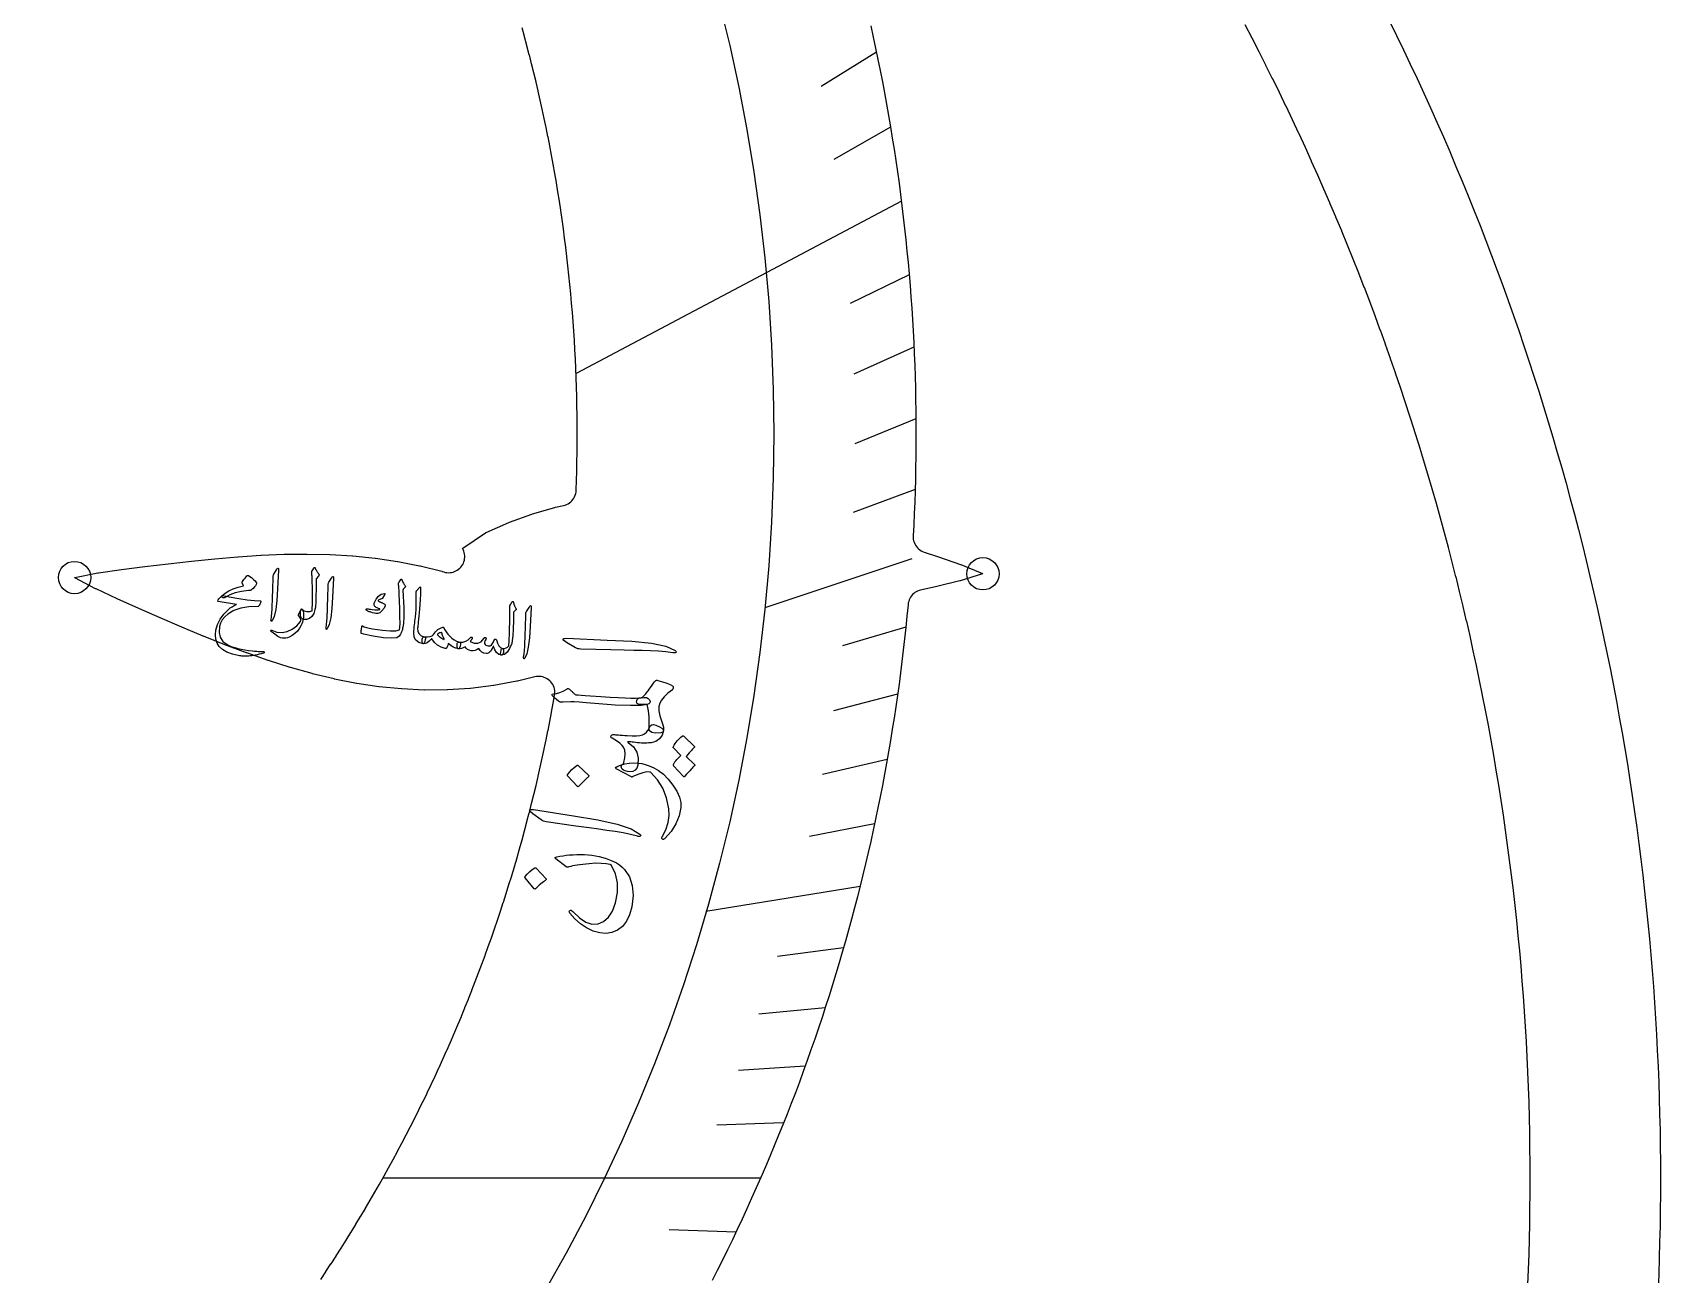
# Model space of a CAD drawing. Header units: millimetres. Extents: x -40.3 to 40.3, y -40.3 to 40.3.
# Drawn here: x 15.13 to 40.33, y -1.49 to 17.73 of the extents above; entities that cross this region are included whole.
import ezdxf

# ---------------------------------------------------------------- set-up
doc = ezdxf.new("R2010")
doc.units = ezdxf.units.MM
for name, color, linetype in [('CUT_INNER', 6, 'Continuous'), ('CUT_OUTER', 1, 'Continuous'), ('ENGRAVE', 7, 'Continuous'), ('ENGRAVE_FINE', 8, 'Continuous'), ('TEXT', 5, 'Continuous')]:
    doc.layers.add(name, color=color, linetype=linetype)

msp = doc.modelspace()

# ---------------------------------------------------------------- linework, layer by layer
at = {"layer": 'CUT_INNER'}
for points in [[(19.5895, -1.5653), (19.6686, -1.4461), (19.6695, -1.4448), (19.7478, -1.3252), (19.7487, -1.3239), (19.8263, -1.2038), (19.8271, -1.2025), (19.904, -1.0819), (19.9048, -1.0806), (19.981, -0.9595), (19.9818, -0.9582), (20.0572, -0.8367), (20.058, -0.8354), (20.1327, -0.7134), (20.1335, -0.7121), (20.2074, -0.5896), (20.2082, -0.5883), (20.2813, -0.4654), (20.2821, -0.4641), (20.3545, -0.3407), (20.3553, -0.3394), (20.4269, -0.2156), (20.4277, -0.2143), (20.4985, -0.09), (20.4993, -0.0887), (20.5694, 0.036), (20.5702, 0.0373), (20.6395, 0.1624), (20.6403, 0.1637), (20.7088, 0.2892), (20.7096, 0.2906), (20.7774, 0.4165), (20.7781, 0.4179), (20.8451, 0.5442), (20.8458, 0.5456), (20.9121, 0.6723), (20.9128, 0.6737), (20.9783, 0.8008), (20.979, 0.8022), (21.0437, 0.9298), (21.0444, 0.9311), (21.1083, 1.0591), (21.109, 1.0605), (21.1721, 1.1888), (21.1728, 1.1902), (21.2351, 1.3189), (21.2358, 1.3203), (21.2973, 1.4494), (21.298, 1.4508), (21.3587, 1.5803), (21.3594, 1.5817), (21.4193, 1.7115), (21.42, 1.7129), (21.4791, 1.8431), (21.4798, 1.8445), (21.5381, 1.9751), (21.5387, 1.9765), (21.5963, 2.1074), (21.5969, 2.1088), (21.6537, 2.2401), (21.6543, 2.2415), (21.7102, 2.3732), (21.7108, 2.3746), (21.766, 2.5065), (21.7665, 2.508), (21.8209, 2.6403), (21.8215, 2.6417), (21.875, 2.7743), (21.8755, 2.7757), (21.9282, 2.9087), (21.9288, 2.9101), (21.9807, 3.0434), (21.9812, 3.0448), (22.0323, 3.1784), (22.0328, 3.1799), (22.0831, 3.3138), (22.0836, 3.3152), (22.133, 3.4494), (22.1336, 3.4509), (22.1822, 3.5854), (22.1827, 3.5868), (22.2305, 3.7217), (22.231, 3.7231), (22.2779, 3.8582), (22.2784, 3.8597), (22.3245, 3.9951), (22.325, 3.9965), (22.3703, 4.1322), (22.3708, 4.1336), (22.4152, 4.2696), (22.4157, 4.271), (22.4593, 4.4072), (22.4598, 4.4087), (22.5025, 4.5452), (22.503, 4.5467), (22.5449, 4.6834), (22.5454, 4.6849), (22.5865, 4.8219), (22.5869, 4.8233), (22.6272, 4.9606), (22.6276, 4.962), (22.667, 5.0995), (22.6674, 5.101), (22.706, 5.2387), (22.7064, 5.2402), (22.7441, 5.3782), (22.7445, 5.3797), (22.7814, 5.5178), (22.7818, 5.5193), (22.8178, 5.6577), (22.8182, 5.6592), (22.8534, 5.7979), (22.8538, 5.7993), (22.8881, 5.9382), (22.8884, 5.9397), (22.9219, 6.0787), (22.9223, 6.0802), (22.9549, 6.2195), (22.9552, 6.221), (22.987, 6.3604), (22.9873, 6.3619), (23.0183, 6.5016), (23.0186, 6.5031), (23.0486, 6.6429), (23.0489, 6.6444), (23.0781, 6.7844), (23.0784, 6.7859), (23.1068, 6.9261), (23.1071, 6.9276), (23.1346, 7.068), (23.1348, 7.0695), (23.1615, 7.21), (23.1617, 7.2115), (23.1875, 7.3522), (23.1878, 7.3537), (23.209, 7.474), (23.2121, 7.4987), (23.2127, 7.5236), (23.2109, 7.5484), (23.2066, 7.5729), (23.1999, 7.5968), (23.1909, 7.62), (23.1795, 7.6421), (23.1661, 7.6631), (23.1506, 7.6825), (23.1333, 7.7004), (23.1143, 7.7164), (23.0938, 7.7305), (23.0719, 7.7424), (23.049, 7.7522), (23.0253, 7.7596), (23.0009, 7.7646), (22.9762, 7.7671), (22.9513, 7.7672), (22.9266, 7.7649), (22.9022, 7.76), (22.6348, 7.6932), (22.627, 7.6915), (22.2702, 7.6263), (22.2629, 7.6251), (21.9091, 7.5821), (21.902, 7.5814), (21.5512, 7.5591), (21.5442, 7.5588), (21.1962, 7.5561), (21.1894, 7.5563), (20.844, 7.5724), (20.8375, 7.5729), (20.4944, 7.6068), (20.4883, 7.6076), (20.1474, 7.6584), (20.1417, 7.6594), (19.8027, 7.726), (19.7975, 7.7272), (19.4601, 7.8084), (19.4556, 7.8096), (19.1196, 7.9041), (19.1156, 7.9053), (18.7807, 8.0116), (18.7773, 8.0128), (18.4434, 8.1295), (18.4406, 8.1305), (18.1074, 8.2561), (18.1052, 8.257), (17.7725, 8.3898), (17.7707, 8.3905), (17.4384, 8.5291), (17.4371, 8.5297), (17.1055, 8.6724), (16.7726, 8.8189), (16.44, 8.9681), (16.4388, 8.9686), (16.1111, 9.1199), (16.1043, 9.1232), (15.7849, 9.2945), (15.7801, 9.2974), (15.7855, 9.2988), (16.141, 9.37), (16.1483, 9.3713), (16.5059, 9.4208), (16.5072, 9.421), (16.867, 9.467), (17.2278, 9.5106), (17.5887, 9.5511), (17.5901, 9.5513), (17.9483, 9.5874), (17.9502, 9.5876), (18.3071, 9.6181), (18.3095, 9.6183), (18.6648, 9.6418), (18.6678, 9.6419), (19.0212, 9.6567), (19.0248, 9.6568), (19.3761, 9.6614), (19.3802, 9.6614), (19.7292, 9.6543), (19.7339, 9.6541), (20.0804, 9.6339), (20.0856, 9.6335), (20.4294, 9.5988), (20.4351, 9.5981), (20.7761, 9.5478), (20.7822, 9.5467), (21.1203, 9.4796), (21.1267, 9.4782), (21.4619, 9.3934), (21.4684, 9.3915), (21.495, 9.3832), (21.5184, 9.3772), (21.5422, 9.3734), (21.5663, 9.3719), (21.5904, 9.3728), (21.6143, 9.376), (21.6378, 9.3814), (21.6606, 9.3891), (21.6827, 9.399), (21.7036, 9.411), (21.7233, 9.4249), (21.7416, 9.4406), (21.7583, 9.4581), (21.7732, 9.4771), (21.7862, 9.4974), (21.7972, 9.5189), (21.8061, 9.5413), (21.8127, 9.5645), (21.8171, 9.5882), (21.8192, 9.6122), (21.819, 9.6364), (21.8164, 9.6603), (21.8116, 9.684), (21.8045, 9.707), (21.7952, 9.7293), (21.7838, 9.7505), (21.7885, 9.754), (22.142, 9.9897), (22.1465, 9.9924), (22.1511, 9.9947), (22.5009, 10.1512), (22.5099, 10.1548), (22.8589, 10.2795), (22.8665, 10.282), (23.2152, 10.3819), (23.2224, 10.3837), (23.3478, 10.4117), (23.3721, 10.4184), (23.3956, 10.4275), (23.4181, 10.439), (23.4393, 10.4526), (23.459, 10.4683), (23.477, 10.486), (23.4932, 10.5053), (23.5073, 10.5262), (23.5193, 10.5484), (23.5289, 10.5717), (23.5362, 10.5958), (23.541, 10.6206), (23.5433, 10.6457), (23.5436, 10.6552), (23.5437, 10.6567), (23.5485, 10.7997), (23.5486, 10.8012), (23.5525, 10.9442), (23.5525, 10.9457), (23.5556, 11.0887), (23.5556, 11.0902), (23.5578, 11.2332), (23.5579, 11.2348), (23.5592, 11.3778), (23.5592, 11.3793), (23.5596, 11.5224), (23.5596, 11.5239), (23.5592, 11.6669), (23.5592, 11.6685), (23.5579, 11.8115), (23.5578, 11.813), (23.5556, 11.956), (23.5556, 11.9575), (23.5525, 12.1005), (23.5525, 12.1021), (23.5486, 12.245), (23.5485, 12.2466), (23.5437, 12.3895), (23.5436, 12.3911), (23.5379, 12.534), (23.5379, 12.5355), (23.5313, 12.6784), (23.5312, 12.6799), (23.5238, 12.8227), (23.5237, 12.8243), (23.5153, 12.9671), (23.5152, 12.9686), (23.506, 13.1113), (23.5059, 13.1128), (23.4958, 13.2555), (23.4957, 13.257), (23.4848, 13.3996), (23.4846, 13.4012), (23.4728, 13.5437), (23.4727, 13.5452), (23.46, 13.6877), (23.4598, 13.6892), (23.4463, 13.8316), (23.4461, 13.8331), (23.4316, 13.9754), (23.4315, 13.977), (23.4162, 14.1192), (23.416, 14.1207), (23.3998, 14.2628), (23.3996, 14.2643), (23.3825, 14.4063), (23.3823, 14.4078), (23.3644, 14.5497), (23.3642, 14.5513), (23.3454, 14.693), (23.3452, 14.6946), (23.3255, 14.8362), (23.3253, 14.8377), (23.3047, 14.9793), (23.3045, 14.9808), (23.2831, 15.1222), (23.2829, 15.1237), (23.2606, 15.265), (23.2603, 15.2665), (23.2372, 15.4077), (23.2369, 15.4092), (23.2129, 15.5502), (23.2126, 15.5517), (23.1878, 15.6925), (23.1875, 15.694), (23.1617, 15.8347), (23.1615, 15.8362), (23.1348, 15.9768), (23.1346, 15.9783), (23.1071, 16.1186), (23.1068, 16.1201), (23.0784, 16.2603), (23.0781, 16.2618), (23.0489, 16.4018), (23.0486, 16.4033), (23.0186, 16.5432), (23.0183, 16.5447), (22.9873, 16.6843), (22.987, 16.6858), (22.9552, 16.8253), (22.9549, 16.8268), (22.9223, 16.966), (22.9219, 16.9675), (22.8884, 17.1066), (22.8881, 17.1081), (22.8538, 17.2469), (22.8534, 17.2484), (22.8182, 17.387), (22.8178, 17.3885), (22.7818, 17.5269), (22.7814, 17.5284), (22.7445, 17.6666), (22.7441, 17.6681), (22.7064, 17.806)], [(28.1019, 17.8344), (28.1401, 17.6618), (28.1772, 17.4891), (28.2133, 17.3161), (28.2483, 17.1428), (28.2823, 16.9694), (28.3151, 16.7958), (28.347, 16.6219), (28.3777, 16.4479), (28.4074, 16.2737), (28.436, 16.0993), (28.4636, 15.9247), (28.49, 15.75), (28.5154, 15.5751), (28.5397, 15.4001), (28.563, 15.2249), (28.5852, 15.0495), (28.6063, 14.8741), (28.6263, 14.6985), (28.6452, 14.5228), (28.6631, 14.347), (28.6799, 14.171), (28.6956, 13.995), (28.7102, 13.8189), (28.7238, 13.6427), (28.7362, 13.4664), (28.7476, 13.29), (28.7579, 13.1136), (28.7671, 12.9371), (28.7753, 12.7606), (28.7823, 12.584), (28.7883, 12.4074), (28.7932, 12.2307), (28.797, 12.054), (28.7997, 11.8773), (28.8013, 11.7006), (28.8019, 11.5239), (28.8013, 11.3472), (28.7997, 11.1704), (28.797, 10.9937), (28.7932, 10.8171), (28.7883, 10.6404), (28.7824, 10.4638), (28.7753, 10.2872), (28.7672, 10.1106), (28.7584, 9.9418), (28.7584, 9.9169), (28.7608, 9.892), (28.7657, 9.8675), (28.773, 9.8436), (28.7827, 9.8206), (28.7946, 9.7987), (28.8087, 9.778), (28.8247, 9.7589), (28.8426, 9.7414), (28.8621, 9.7258), (28.8831, 9.7123), (28.9053, 9.7009), (28.9286, 9.6918), (29.1488, 9.618), (29.1501, 9.6175), (29.4911, 9.4992), (29.4981, 9.4965), (29.8332, 9.3572), (29.8379, 9.3549), (29.8326, 9.353), (29.4858, 9.2473), (29.4786, 9.2453), (29.1276, 9.1609), (29.1263, 9.1606), (28.8736, 9.1027), (28.8503, 9.0962), (28.8278, 9.0874), (28.8063, 9.0766), (28.7858, 9.0637), (28.7668, 9.0488), (28.7492, 9.0323), (28.7333, 9.0141), (28.7193, 8.9944), (28.7072, 8.9735), (28.6972, 8.9515), (28.6893, 8.9287), (28.6837, 8.9052), (28.6804, 8.8812), (28.68, 8.8767), (28.6633, 8.7008), (28.6454, 8.525), (28.6265, 8.3493), (28.6065, 8.1737), (28.5854, 7.9982), (28.5632, 7.8229), (28.54, 7.6477), (28.5156, 7.4727), (28.4902, 7.2978), (28.4638, 7.123), (28.4363, 6.9485), (28.4076, 6.7741), (28.378, 6.5999), (28.3472, 6.4258), (28.3154, 6.252), (28.2825, 6.0783), (28.2486, 5.9049), (28.2136, 5.7317), (28.1775, 5.5587), (28.1404, 5.3859), (28.1022, 5.2133), (28.063, 5.041), (28.0227, 4.869), (27.9813, 4.6971), (27.9389, 4.5256), (27.8954, 4.3543), (27.8509, 4.1833), (27.8054, 4.0125), (27.7588, 3.842), (27.7111, 3.6719), (27.6624, 3.502), (27.6127, 3.3324), (27.5619, 3.1631), (27.5101, 2.9942), (27.4572, 2.8255), (27.4033, 2.6572), (27.3484, 2.4892), (27.2925, 2.3216), (27.2355, 2.1543), (27.1775, 1.9874), (27.1185, 1.8208), (27.0584, 1.6546), (26.9974, 1.4887), (26.9353, 1.3233), (26.8722, 1.1582), (26.8081, 0.9935), (26.743, 0.8292), (26.6769, 0.6653), (26.6098, 0.5018), (26.5416, 0.3388), (26.4725, 0.1761), (26.4024, 0.0139), (26.3313, -0.1479), (26.2592, -0.3092), (26.1861, -0.4701), (26.112, -0.6306), (26.0369, -0.7906), (25.9609, -0.9501), (25.8838, -1.1092), (25.8058, -1.2677), (25.7269, -1.4258), (25.6469, -1.5835)], [(38.2734, -1.6441), (38.2828, -1.4108), (38.2828, -1.4093), (38.2907, -1.1759), (38.2907, -1.1743), (38.2972, -0.9409), (38.2972, -0.9394), (38.3022, -0.7059), (38.3023, -0.7044), (38.3059, -0.4709), (38.3059, -0.4693), (38.308, -0.2358), (38.308, -0.2343), (38.3087, -0.0008), (38.3087, 0.0008), (38.308, 0.2343), (38.308, 0.2358), (38.3059, 0.4693), (38.3059, 0.4709), (38.3023, 0.7044), (38.3022, 0.7059), (38.2972, 0.9394), (38.2972, 0.9409), (38.2907, 1.1743), (38.2907, 1.1759), (38.2828, 1.4093), (38.2828, 1.4108), (38.2734, 1.6441), (38.2734, 1.6457), (38.2626, 1.879), (38.2626, 1.8805), (38.2504, 2.1137), (38.2503, 2.1152), (38.2367, 2.3484), (38.2366, 2.3499), (38.2216, 2.5829), (38.2215, 2.5845), (38.205, 2.8174), (38.2049, 2.8189), (38.187, 3.0518), (38.1869, 3.0533), (38.1676, 3.286), (38.1674, 3.2876), (38.1467, 3.5202), (38.1465, 3.5217), (38.1244, 3.7542), (38.1242, 3.7557), (38.1006, 3.988), (38.1004, 3.9895), (38.0754, 4.2217), (38.0752, 4.2232), (38.0488, 4.4553), (38.0486, 4.4568), (38.0207, 4.6886), (38.0206, 4.6902), (37.9913, 4.9218), (37.9911, 4.9234), (37.9603, 5.1549), (37.9601, 5.1564), (37.928, 5.3877), (37.9278, 5.3892), (37.8942, 5.6203), (37.894, 5.6218), (37.859, 5.8527), (37.8588, 5.8542), (37.8224, 6.0849), (37.8222, 6.0864), (37.7844, 6.3169), (37.7841, 6.3184), (37.7449, 6.5486), (37.7446, 6.5501), (37.704, 6.7801), (37.7037, 6.7816), (37.6617, 7.0113), (37.6614, 7.0128), (37.618, 7.2422), (37.6177, 7.2437), (37.5728, 7.4729), (37.5725, 7.4744), (37.5262, 7.7033), (37.5259, 7.7048), (37.4783, 7.9334), (37.478, 7.9349), (37.4289, 8.1632), (37.4286, 8.1647), (37.3781, 8.3927), (37.3778, 8.3942), (37.3259, 8.6219), (37.3255, 8.6234), (37.2723, 8.8508), (37.2719, 8.8523), (37.2173, 9.0793), (37.2169, 9.0808), (37.1609, 9.3075), (37.1605, 9.309), (37.1031, 9.5354), (37.1027, 9.5368), (37.0439, 9.7628), (37.0435, 9.7643), (36.9833, 9.99), (36.9829, 9.9914), (36.9213, 10.2167), (36.9208, 10.2182), (36.8579, 10.443), (36.8575, 10.4445), (36.7931, 10.669), (36.7927, 10.6705), (36.7269, 10.8946), (36.7265, 10.896), (36.6594, 11.1197), (36.659, 11.1212), (36.5905, 11.3444), (36.59, 11.3459), (36.5202, 11.5687), (36.5197, 11.5702), (36.4485, 11.7926), (36.448, 11.7941), (36.3755, 12.016), (36.375, 12.0175), (36.3011, 12.239), (36.3006, 12.2404), (36.2253, 12.4615), (36.2248, 12.463), (36.1481, 12.6835), (36.1476, 12.685), (36.0696, 12.9051), (36.0691, 12.9066), (35.9898, 13.1262), (35.9892, 13.1276), (35.9086, 13.3468), (35.908, 13.3482), (35.826, 13.5668), (35.8254, 13.5683), (35.7421, 13.7864), (35.7415, 13.7878), (35.6568, 14.0055), (35.6562, 14.0069), (35.5702, 14.224), (35.5696, 14.2254), (35.4822, 14.442), (35.4817, 14.4434), (35.393, 14.6594), (35.3924, 14.6608), (35.3023, 14.8763), (35.3018, 14.8777), (35.2104, 15.0926), (35.2098, 15.094), (35.1171, 15.3084), (35.1165, 15.3098), (35.0225, 15.5236), (35.0219, 15.525), (34.9266, 15.7382), (34.926, 15.7396), (34.8294, 15.9522), (34.8288, 15.9536), (34.7309, 16.1656), (34.7302, 16.167), (34.631, 16.3784), (34.6304, 16.3798), (34.5299, 16.5906), (34.5292, 16.592), (34.4274, 16.8021), (34.4268, 16.8035), (34.3237, 17.0131), (34.323, 17.0145), (34.2186, 17.2234), (34.218, 17.2247), (34.1123, 17.433), (34.1116, 17.4344), (34.0047, 17.642), (34.004, 17.6433), (33.8958, 17.8503)]]:
    msp.add_lwpolyline(points, dxfattribs=at)
at = {"layer": 'CUT_OUTER'}
msp.add_lwpolyline([(36.1295, 17.9099), (36.2387, 17.6879), (36.3466, 17.4652), (36.453, 17.2418), (36.5581, 17.0179), (36.6619, 16.7932), (36.7642, 16.5679), (36.8652, 16.3421), (36.9648, 16.1155), (37.063, 15.8884), (37.1598, 15.6607), (37.2551, 15.4324), (37.3491, 15.2035), (37.4417, 14.9741), (37.5329, 14.7441), (37.6227, 14.5135), (37.711, 14.2824), (37.7979, 14.0507), (37.8834, 13.8185), (37.9675, 13.5858), (38.0502, 13.3526), (38.1314, 13.1189), (38.2111, 12.8846), (38.2895, 12.6499), (38.3664, 12.4148), (38.4418, 12.1791), (38.5158, 11.943), (38.5884, 11.7065), (38.6595, 11.4695), (38.7291, 11.232), (38.7973, 10.9942), (38.8641, 10.7559), (38.9293, 10.5173), (38.9931, 10.2782), (39.0555, 10.0387), (39.1163, 9.7989), (39.1757, 9.5587), (39.2336, 9.3182), (39.2901, 9.0773), (39.345, 8.836), (39.3985, 8.5944), (39.4505, 8.3525), (39.501, 8.1103), (39.55, 7.8678), (39.5975, 7.6249), (39.6436, 7.3818), (39.6881, 7.1384), (39.7312, 6.8948), (39.7727, 6.6509), (39.8128, 6.4067), (39.8514, 6.1623), (39.8884, 5.9177), (39.924, 5.6728), (39.958, 5.4277), (39.9906, 5.1824), (40.0216, 4.937), (40.0512, 4.6913), (40.0792, 4.4455), (40.1057, 4.1995), (40.1307, 3.9533), (40.1542, 3.707), (40.1762, 3.4605), (40.1967, 3.214), (40.2157, 2.9673), (40.2331, 2.7204), (40.2491, 2.4735), (40.2635, 2.2265), (40.2764, 1.9794), (40.2878, 1.7322), (40.2976, 1.485), (40.306, 1.2377), (40.3128, 0.9904), (40.3182, 0.743), (40.322, 0.4956), (40.3242, 0.2482), (40.325, 0.0008), (40.3242, -0.2467), (40.322, -0.4941), (40.3182, -0.7415), (40.3129, -0.9889), (40.306, -1.2362), (40.2977, -1.4835), (40.2878, -1.7307)], dxfattribs=at)
at = {"layer": 'ENGRAVE'}
for points in [[(28.5763, 15.1206), (23.5411, 12.4563)], [(28.7366, 9.5857), (26.4632, 8.8274)], [(27.9361, 4.5145), (25.5518, 4.1292)], [(26.3963, 0), (20.5493, 0)]]:
    msp.add_lwpolyline(points, dxfattribs=at)
for centre, radius in [((0, 11.5231), 26.6001), ((29.8387, 9.3549), 0.25), ((15.7793, 9.2975), 0.25)]:
    msp.add_circle(centre, radius, dxfattribs=at)
at = {"layer": 'ENGRAVE_FINE'}
for points in [[(28.1904, 17.4265), (27.3349, 16.8977)], [(28.4082, 16.2688), (27.533, 15.7676)], [(28.6966, 13.9839), (27.7852, 13.5397)], [(28.7708, 12.8605), (27.843, 12.4457)], [(28.801, 11.752), (27.8578, 11.3672)], [(28.7889, 10.66), (27.8316, 10.3055)], [(28.646, 8.5303), (27.6639, 8.2378)], [(28.5188, 7.4946), (27.5261, 7.2337)], [(28.3569, 6.4797), (27.3548, 6.2507)], [(28.1621, 5.4861), (27.1518, 5.2893)], [(27.6807, 3.5654), (26.6579, 3.4336)], [(27.3975, 2.6391), (26.3702, 2.5401)], [(27.088, 1.736), (26.0576, 1.6699)], [(26.7538, 0.8562), (25.7215, 0.8232)], [(26.017, -0.8327), (24.9847, -0.7996)]]:
    msp.add_lwpolyline(points, dxfattribs=at)
at = {"layer": 'TEXT'}
for points in [[(18.4696, 9.0943), (18.3629, 9.0827), (18.2671, 9.0616), (18.1822, 9.0309), (18.1081, 8.9905), (18.0968, 8.9843), (18.0867, 8.9814), (18.0778, 8.9818), (18.0701, 8.9854), (18.0624, 8.9978), (18.0662, 9.0133), (18.0813, 9.0317), (18.1078, 9.0531), (18.1685, 9.0899), (18.2366, 9.1211), (18.3121, 9.1467), (18.395, 9.1667), (18.3776, 9.2029), (18.3746, 9.2118), (18.3738, 9.2203), (18.3753, 9.2285), (18.3789, 9.2363), (18.3994, 9.2654), (18.4177, 9.2892), (18.4339, 9.3077), (18.4479, 9.321), (18.4566, 9.327), (18.4646, 9.3297), (18.4719, 9.329), (18.4786, 9.3249), (18.5165, 9.2954), (18.548, 9.2683), (18.5731, 9.2437), (18.5918, 9.2216), (18.5951, 9.2149), (18.5959, 9.2069), (18.5943, 9.1976), (18.5903, 9.187), (18.5802, 9.171), (18.565, 9.152), (18.5446, 9.13), (18.5192, 9.105), (18.513, 9.1016), (18.5027, 9.0987), (18.4882, 9.0963), (18.4696, 9.0943)], [(18.903, 9.4157), (18.9174, 9.4358), (18.9276, 9.4421), (18.9335, 9.4347), (18.9351, 9.4134), (18.9194, 9.1213), (18.9092, 8.9421), (18.8919, 8.8004), (18.8673, 8.696), (18.8356, 8.6291), (18.8308, 8.624), (18.8269, 8.6214), (18.8238, 8.6214), (18.8216, 8.624), (18.82, 8.6277), (18.8192, 8.6324), (18.8192, 8.6381), (18.8198, 8.6447), (18.8274, 8.6956), (18.833, 8.7499), (18.8368, 8.8077), (18.8387, 8.869), (18.8395, 8.8849), (18.8411, 8.9281), (18.8437, 8.9984), (18.8471, 9.096), (18.8528, 9.3126), (18.8539, 9.324), (18.8561, 9.3344), (18.8592, 9.3437), (18.8635, 9.3519)], [(19.4959, 9.4516), (19.4986, 9.4506), (19.5008, 9.4484), (19.5026, 9.4452), (19.5039, 9.4408), (19.5059, 9.4341), (19.51, 9.4251), (19.5161, 9.4139), (19.5243, 9.4005), (19.5292, 9.3933), (19.5339, 9.3863), (19.5386, 9.3796), (19.5431, 9.3731), (19.5476, 9.3669), (19.5521, 9.3611), (19.5567, 9.3556), (19.5614, 9.3505), (19.5653, 9.3438), (19.5655, 9.3361), (19.5622, 9.3274), (19.5553, 9.3178), (19.5179, 9.2765), (19.5172, 9.2604), (19.5167, 9.2406), (19.5165, 9.2172), (19.5166, 9.1902), (19.5167, 9.1593), (19.5166, 9.1247), (19.5163, 9.0861), (19.5159, 9.0437), (19.5157, 9.0015), (19.515, 8.9627), (19.5137, 8.9273), (19.5119, 8.8953), (19.5096, 8.8666), (19.5069, 8.8413), (19.5038, 8.8194), (19.5003, 8.8009), (19.4806, 8.7389), (19.4521, 8.6927), (19.4146, 8.6622), (19.3682, 8.6474), (19.3609, 8.6463), (19.3539, 8.6456), (19.3472, 8.6453), (19.3408, 8.6455), (19.3347, 8.6459), (19.3288, 8.6467), (19.3232, 8.6476), (19.3179, 8.6489), (19.3033, 8.6562), (19.2919, 8.6699), (19.2837, 8.6898), (19.2786, 8.716), (19.2765, 8.7436), (19.2772, 8.7676), (19.2807, 8.788), (19.287, 8.8049), (19.2888, 8.8078), (19.2907, 8.8097), (19.2928, 8.8108), (19.2951, 8.8109), (19.2978, 8.8102), (19.3002, 8.8089), (19.3022, 8.8071), (19.3038, 8.8048), (19.3175, 8.7923), (19.3338, 8.7826), (19.3529, 8.7756), (19.3745, 8.7714), (19.3977, 8.7704), (19.4188, 8.7721), (19.4377, 8.7765), (19.4545, 8.7836), (19.4583, 8.8192), (19.4604, 8.8867), (19.4608, 8.9859), (19.4594, 9.1169), (19.457, 9.2627), (19.4567, 9.282), (19.456, 9.3004), (19.4548, 9.3177), (19.4532, 9.3341), (19.4522, 9.3423), (19.4515, 9.3499), (19.451, 9.3566), (19.4508, 9.3627), (19.4508, 9.368), (19.4506, 9.3725), (19.4505, 9.3762), (19.4502, 9.379), (19.4504, 9.3853), (19.4514, 9.3909), (19.4532, 9.3957), (19.4557, 9.3998), (19.4868, 9.4469), (19.489, 9.4492), (19.4912, 9.4507), (19.4935, 9.4515), (19.4959, 9.4516)], [(19.7554, 9.2893), (19.7698, 9.3094), (19.78, 9.3157), (19.7859, 9.3082), (19.7875, 9.2869), (19.7718, 8.9949), (19.7616, 8.8157), (19.7443, 8.6739), (19.7197, 8.5696), (19.6879, 8.5027), (19.6832, 8.4975), (19.6793, 8.4949), (19.6762, 8.4949), (19.674, 8.4975), (19.6724, 8.5013), (19.6716, 8.506), (19.6715, 8.5116), (19.6722, 8.5182), (19.6798, 8.5691), (19.6854, 8.6235), (19.6892, 8.6813), (19.6911, 8.7425), (19.6919, 8.7585), (19.6935, 8.8016), (19.6961, 8.872), (19.6995, 8.9696), (19.7052, 9.1862), (19.7063, 9.1976), (19.7084, 9.208), (19.7116, 9.2172), (19.7159, 9.2255)], [(20.8471, 9.2619), (20.8519, 9.2484), (20.857, 9.2354), (20.8625, 9.223), (20.8685, 9.2113), (20.8748, 9.2002), (20.8818, 9.1897), (20.8892, 9.1797), (20.8972, 9.1704), (20.9001, 9.1654), (20.9005, 9.16), (20.8984, 9.1542), (20.8939, 9.1481), (20.8675, 9.1159), (20.8649, 9.1124), (20.863, 9.1094), (20.8617, 9.1069), (20.8611, 9.1049), (20.8663, 9.0067), (20.8703, 8.918), (20.8732, 8.8389), (20.875, 8.7694), (20.8756, 8.7095), (20.8749, 8.6593), (20.8729, 8.6188), (20.8697, 8.5881), (20.8612, 8.5305), (20.8575, 8.5124), (20.8528, 8.4943), (20.8473, 8.4763), (20.8409, 8.4584), (20.8335, 8.4405), (20.8251, 8.4228), (20.8156, 8.405), (20.8051, 8.3874), (20.7656, 8.3648), (20.6847, 8.3575), (20.5626, 8.3655), (20.3992, 8.3888), (20.3485, 8.3981), (20.3017, 8.408), (20.259, 8.4186), (20.2202, 8.4297), (20.2169, 8.4318), (20.2146, 8.4345), (20.2135, 8.4377), (20.2136, 8.4415), (20.2152, 8.4597), (20.2168, 8.4762), (20.2183, 8.4911), (20.2199, 8.5043), (20.2214, 8.516), (20.223, 8.5263), (20.2246, 8.5353), (20.2262, 8.543), (20.2274, 8.5472), (20.2293, 8.5494), (20.2319, 8.5496), (20.2353, 8.5476), (20.2616, 8.5353), (20.2961, 8.5239), (20.3389, 8.5136), (20.3899, 8.5043), (20.5431, 8.4816), (20.664, 8.4711), (20.7527, 8.4728), (20.809, 8.4866), (20.8143, 8.5224), (20.8166, 8.5885), (20.8161, 8.6849), (20.8128, 8.8116), (20.8084, 8.9387), (20.8047, 9.0348), (20.8017, 9.1001), (20.7994, 9.1344), (20.7985, 9.1439), (20.7976, 9.1527), (20.7968, 9.161), (20.796, 9.1686), (20.7953, 9.1755), (20.7947, 9.1817), (20.7941, 9.1871), (20.7935, 9.1918), (20.7929, 9.2019), (20.794, 9.2112), (20.7967, 9.2199), (20.8012, 9.2279), (20.8302, 9.2693), (20.8325, 9.272), (20.8348, 9.2737), (20.837, 9.2743), (20.8393, 9.2739), (20.8419, 9.272), (20.844, 9.2693), (20.8458, 9.266), (20.8471, 9.2619)], [(21.1208, 9.1468), (21.1236, 9.15), (21.1261, 9.1521), (21.1283, 9.1529), (21.1301, 9.1527), (21.1327, 9.1507), (21.1345, 9.1457), (21.1355, 9.1377), (21.1359, 9.1266), (21.1325, 9.0373), (21.1284, 8.955), (21.1235, 8.8795), (21.1179, 8.8108), (21.1121, 8.7523), (21.1069, 8.6998), (21.1025, 8.6534), (21.0987, 8.613), (21.0956, 8.5787), (21.0929, 8.5505), (21.0908, 8.5284), (21.0892, 8.5123), (21.0925, 8.463), (21.1104, 8.4244), (21.1428, 8.3967), (21.1897, 8.3796), (21.2026, 8.3741), (21.21, 8.3646), (21.2118, 8.3511), (21.2081, 8.3336), (21.1985, 8.3067), (21.1896, 8.2877), (21.1814, 8.2768), (21.174, 8.2738), (21.1073, 8.2929), (21.0611, 8.3272), (21.0356, 8.3768), (21.0307, 8.4417), (21.0329, 8.472), (21.0353, 8.5024), (21.038, 8.5328), (21.0409, 8.5633), (21.044, 8.5938), (21.0471, 8.6244), (21.0503, 8.6551), (21.0536, 8.6858), (21.0601, 8.7443), (21.0648, 8.7972), (21.0677, 8.8444), (21.0689, 8.886), (21.069, 8.926), (21.0686, 8.9688), (21.0677, 9.0143), (21.0663, 9.0624), (21.0664, 9.071), (21.0678, 9.0787), (21.0704, 9.0855), (21.0741, 9.0913)], [(18.1719, 8.9991), (18.322, 8.9714), (18.4523, 8.9515), (18.5629, 8.9393), (18.6538, 8.9348), (18.6566, 8.9348), (18.659, 8.9342), (18.6609, 8.9332), (18.6624, 8.9318), (18.6633, 8.9299), (18.6637, 8.9278), (18.6636, 8.9254), (18.6628, 8.9227), (18.6589, 8.9123), (18.6552, 8.9028), (18.6517, 8.8941), (18.6484, 8.8864), (18.6453, 8.8795), (18.6424, 8.8734), (18.6398, 8.8683), (18.6373, 8.864), (18.6324, 8.8573), (18.6272, 8.8526), (18.6217, 8.8499), (18.6159, 8.8491), (18.4764, 8.8447), (18.3525, 8.8236), (18.2442, 8.786), (18.1515, 8.7318), (18.1025, 8.6902), (18.0646, 8.644), (18.0377, 8.5934), (18.0218, 8.5383), (18.0159, 8.449), (18.0339, 8.3728), (18.0758, 8.3098), (18.1415, 8.2598), (18.1769, 8.2424), (18.2162, 8.2265), (18.2595, 8.2121), (18.3068, 8.1993), (18.358, 8.1879), (18.4129, 8.1778), (18.4717, 8.1692), (18.5343, 8.1619), (18.5567, 8.1599), (18.5787, 8.158), (18.6003, 8.1564), (18.6216, 8.155), (18.6424, 8.1538), (18.6626, 8.1528), (18.6821, 8.1521), (18.701, 8.1516), (18.7067, 8.1511), (18.7106, 8.149), (18.7125, 8.1454), (18.7126, 8.1403), (18.7113, 8.1345), (18.7093, 8.1303), (18.7066, 8.1274), (18.7033, 8.126), (18.668, 8.1169), (18.6346, 8.1089), (18.6032, 8.1019), (18.5738, 8.096), (18.5464, 8.091), (18.5211, 8.087), (18.4979, 8.0838), (18.4768, 8.0815), (18.457, 8.0805), (18.4379, 8.0798), (18.4193, 8.0795), (18.4014, 8.0795), (18.3839, 8.0801), (18.3669, 8.0813), (18.3504, 8.0832), (18.3344, 8.0858), (18.226, 8.1106), (18.1374, 8.1427), (18.0684, 8.1821), (18.0192, 8.2287), (17.986, 8.2828), (17.9662, 8.3432), (17.9598, 8.4099), (17.9667, 8.4828), (17.9916, 8.5709), (18.0321, 8.654), (18.0882, 8.732), (18.1599, 8.805), (18.1869, 8.8263), (18.2168, 8.8462), (18.2496, 8.8645), (18.2854, 8.8813), (18.0012, 8.9259), (17.9948, 8.9298), (17.9927, 8.9356), (17.995, 8.943), (18.0015, 8.9523), (18.0132, 8.9654), (18.0239, 8.9772), (18.0334, 8.9877), (18.0418, 8.9968), (18.0491, 9.0045), (18.0553, 9.0107), (18.0603, 9.0154), (18.0643, 9.0187), (18.072, 9.0182), (18.0925, 9.0148), (18.1258, 9.0084), (18.1719, 8.9991)], [(20.5745, 9.0524), (20.5767, 9.0518), (20.5785, 9.0507), (20.5799, 9.0489), (20.5809, 9.0467), (20.5811, 9.0448), (20.5809, 9.0428), (20.5805, 9.0407), (20.5797, 9.0385), (20.5457, 8.9798), (20.5418, 8.9739), (20.5379, 8.9696), (20.5341, 8.9667), (20.5304, 8.9653), (20.515, 8.9633), (20.5016, 8.9596), (20.4902, 8.9543), (20.4809, 8.9474), (20.4786, 8.9434), (20.4801, 8.9385), (20.4854, 8.9327), (20.4945, 8.9261), (20.5008, 8.9229), (20.5072, 8.9197), (20.514, 8.9167), (20.5209, 8.9138), (20.5282, 8.911), (20.5359, 8.9083), (20.5439, 8.9057), (20.5524, 8.9031), (20.5804, 8.8863), (20.5862, 8.8594), (20.5697, 8.8224), (20.531, 8.7753), (20.516, 8.7619), (20.5017, 8.7517), (20.4882, 8.745), (20.4755, 8.7415), (20.4621, 8.7407), (20.4438, 8.7423), (20.4208, 8.7462), (20.3931, 8.7525), (20.379, 8.7561), (20.3656, 8.7599), (20.3531, 8.7641), (20.3414, 8.7686), (20.3304, 8.7732), (20.3202, 8.7778), (20.3107, 8.7822), (20.302, 8.7865), (20.2968, 8.7905), (20.2933, 8.7947), (20.2915, 8.7991), (20.2913, 8.8037), (20.2927, 8.8082), (20.2954, 8.8112), (20.2994, 8.8126), (20.3046, 8.8125), (20.3212, 8.8112), (20.3399, 8.8094), (20.3608, 8.8071), (20.3839, 8.8044), (20.427, 8.7992), (20.4609, 8.7968), (20.4856, 8.7972), (20.5011, 8.8002), (20.5032, 8.8013), (20.5045, 8.803), (20.505, 8.8052), (20.5046, 8.8081), (20.5039, 8.8099), (20.5022, 8.8117), (20.4996, 8.8136), (20.4961, 8.8154), (20.4632, 8.8286), (20.4496, 8.8349), (20.4382, 8.842), (20.429, 8.8499), (20.4221, 8.8588), (20.4165, 8.8688), (20.4139, 8.8786), (20.414, 8.8884), (20.4171, 8.898), (20.4484, 8.9612), (20.485, 9.008), (20.5271, 9.0385), (20.5745, 9.0524)], [(22.52, 8.8672), (22.5308, 8.8852), (22.5393, 8.8995), (22.5453, 8.9101), (22.5491, 8.917), (22.5518, 8.9213), (22.5549, 8.9242), (22.5585, 8.9257), (22.5624, 8.9258), (22.5666, 8.9244), (22.5699, 8.9217), (22.5722, 8.9176), (22.5736, 8.9121), (22.5796, 8.8855), (22.5879, 8.861), (22.5985, 8.8388), (22.6114, 8.8188), (22.6149, 8.8125), (22.6152, 8.8059), (22.6123, 8.7991), (22.6062, 8.7919), (22.5749, 8.7593), (22.5743, 8.7427), (22.5737, 8.7265), (22.5731, 8.7105), (22.5726, 8.6948), (22.5721, 8.6794), (22.5716, 8.6643), (22.5713, 8.6495), (22.5709, 8.635), (22.5676, 8.5006), (22.5622, 8.3959), (22.5548, 8.321), (22.5453, 8.2759), (22.5108, 8.1965), (22.4728, 8.1397), (22.4312, 8.1056), (22.3861, 8.094), (22.385, 8.0942), (22.3838, 8.0944), (22.3826, 8.0945), (22.3814, 8.0947), (22.3754, 8.1024), (22.3732, 8.1182), (22.3747, 8.1421), (22.38, 8.1742), (22.3829, 8.186), (22.3875, 8.1941), (22.3938, 8.1988), (22.4018, 8.1998), (22.4325, 8.2014), (22.459, 8.2085), (22.4811, 8.2212), (22.499, 8.2395), (22.5017, 8.2642), (22.504, 8.2925), (22.5061, 8.3243), (22.5078, 8.3595), (22.5093, 8.3981), (22.5106, 8.4399), (22.5117, 8.4849), (22.5125, 8.5331), (22.5138, 8.5803), (22.5147, 8.6229), (22.5155, 8.6606), (22.5159, 8.6936), (22.5163, 8.7218), (22.5167, 8.7451), (22.5171, 8.7637), (22.5175, 8.7774), (22.5157, 8.8462), (22.5163, 8.8529), (22.5173, 8.8586), (22.5185, 8.8634), (22.52, 8.8672)], [(22.8134, 8.8357), (22.8278, 8.8558), (22.838, 8.8621), (22.8439, 8.8546), (22.8455, 8.8333), (22.8298, 8.5413), (22.8196, 8.3621), (22.8023, 8.2203), (22.7777, 8.116), (22.7459, 8.0491), (22.7412, 8.0439), (22.7373, 8.0413), (22.7342, 8.0413), (22.732, 8.0439), (22.7304, 8.0477), (22.7296, 8.0524), (22.7295, 8.058), (22.7302, 8.0646), (22.7378, 8.1155), (22.7434, 8.1699), (22.7472, 8.2277), (22.7491, 8.2889), (22.7499, 8.3049), (22.7515, 8.348), (22.7541, 8.4184), (22.7575, 8.5159), (22.7632, 8.7326), (22.7643, 8.744), (22.7664, 8.7543), (22.7696, 8.7636), (22.7739, 8.7719)], [(19.305, 8.8046), (19.3122, 8.7895), (19.3175, 8.7718), (19.321, 8.7515), (19.3225, 8.7287), (19.3225, 8.705), (19.3209, 8.6812), (19.3178, 8.6571), (19.3131, 8.6328), (19.3059, 8.6084), (19.2946, 8.5808), (19.2792, 8.5499), (19.2597, 8.5157), (19.2276, 8.4696), (19.1903, 8.4308), (19.148, 8.3991), (19.1006, 8.3747), (19.0753, 8.3656), (19.0494, 8.3598), (19.023, 8.3572), (18.996, 8.3578), (18.9642, 8.3662), (18.9249, 8.3867), (18.8778, 8.4192), (18.8231, 8.4639), (18.82, 8.4675), (18.8181, 8.4713), (18.8175, 8.4751), (18.8181, 8.4791), (18.8199, 8.4823), (18.823, 8.4838), (18.8273, 8.4836), (18.8329, 8.4817), (18.9116, 8.4523), (18.9903, 8.4451), (19.069, 8.4602), (19.1477, 8.4975), (19.1843, 8.5228), (19.2175, 8.5514), (19.2473, 8.5832), (19.2737, 8.6182), (19.277, 8.6241), (19.2792, 8.6309), (19.2803, 8.6386), (19.2804, 8.6472), (19.2781, 8.6588), (19.2716, 8.6732), (19.2611, 8.6902), (19.2465, 8.7099), (19.245, 8.7129), (19.2447, 8.7165), (19.2456, 8.7207), (19.2476, 8.7254), (19.2882, 8.8047), (19.2899, 8.8076), (19.2919, 8.8095), (19.294, 8.8106), (19.2963, 8.8107), (19.299, 8.81), (19.3014, 8.8087), (19.3034, 8.8069), (19.305, 8.8046)], [(21.4798, 8.5289), (21.4832, 8.5295), (21.4861, 8.5291), (21.4884, 8.5276), (21.49, 8.5249), (21.5083, 8.4902), (21.5302, 8.4559), (21.5558, 8.4219), (21.5851, 8.3883), (21.6181, 8.3571), (21.6542, 8.3318), (21.6932, 8.3123), (21.7352, 8.2987), (21.7446, 8.295), (21.7508, 8.2883), (21.7536, 8.2786), (21.7532, 8.266), (21.7468, 8.2328), (21.7391, 8.2095), (21.73, 8.1962), (21.7195, 8.1929), (21.6797, 8.2026), (21.6403, 8.2197), (21.6012, 8.2442), (21.5624, 8.2763), (21.555, 8.2474), (21.5484, 8.2258), (21.5425, 8.2114), (21.5374, 8.2043), (21.5318, 8.2009), (21.526, 8.1988), (21.52, 8.1979), (21.5136, 8.1982), (21.4517, 8.2189), (21.3973, 8.2506), (21.3504, 8.2934), (21.311, 8.3472), (21.3094, 8.3492), (21.3075, 8.3498), (21.3052, 8.3492), (21.3026, 8.3473), (21.2676, 8.3129), (21.2345, 8.2892), (21.2033, 8.2762), (21.174, 8.2738), (21.1682, 8.2759), (21.1638, 8.2801), (21.1608, 8.2866), (21.1591, 8.2952), (21.1576, 8.3206), (21.1591, 8.3415), (21.1637, 8.3581), (21.1715, 8.3703), (21.1763, 8.3749), (21.181, 8.3779), (21.1854, 8.3795), (21.1897, 8.3796), (21.2403, 8.3771), (21.2811, 8.3823), (21.3121, 8.3953), (21.3333, 8.416), (21.3676, 8.4594), (21.4035, 8.4927), (21.4409, 8.5158), (21.4798, 8.5289)], [(21.4622, 8.4426), (21.461, 8.4442), (21.4593, 8.4454), (21.457, 8.446), (21.4543, 8.4461), (21.4372, 8.4436), (21.4223, 8.4392), (21.4097, 8.4327), (21.3994, 8.4242), (21.3966, 8.4207), (21.3956, 8.4173), (21.3963, 8.4141), (21.3986, 8.4111), (21.4082, 8.401), (21.4183, 8.3912), (21.4291, 8.3819), (21.4404, 8.3731), (21.4524, 8.3647), (21.4649, 8.3567), (21.478, 8.3491), (21.4917, 8.342), (21.4953, 8.3406), (21.4981, 8.3399), (21.5003, 8.3399), (21.5017, 8.3406), (21.5024, 8.3418), (21.5023, 8.3435), (21.5014, 8.3456), (21.4998, 8.3481), (21.4951, 8.3575), (21.4904, 8.3676), (21.4856, 8.3784), (21.4808, 8.3899), (21.476, 8.4021), (21.4713, 8.4149), (21.4667, 8.4284), (21.4622, 8.4426)], [(21.8971, 8.3612), (21.9017, 8.3671), (21.9064, 8.3715), (21.9112, 8.3747), (21.9161, 8.3764), (21.9208, 8.3767), (21.925, 8.3754), (21.9286, 8.3725), (21.9317, 8.3681), (21.9335, 8.3625), (21.9333, 8.3561), (21.9309, 8.3491), (21.9265, 8.3412), (21.9236, 8.3374), (21.9207, 8.3334), (21.9179, 8.3292), (21.9151, 8.3249), (21.9122, 8.3205), (21.9092, 8.3162), (21.9059, 8.3118), (21.9023, 8.3076), (21.9656, 8.281), (22.0217, 8.2799), (22.0706, 8.3045), (22.1124, 8.3545), (22.1169, 8.3604), (22.1214, 8.3649), (22.1259, 8.3681), (22.1303, 8.3699), (22.135, 8.3702), (22.1392, 8.3692), (22.1428, 8.3667), (22.146, 8.3627), (22.1481, 8.3578), (22.1484, 8.3522), (22.1469, 8.3459), (22.1437, 8.339), (22.1351, 8.3225), (22.129, 8.3085), (22.1253, 8.2969), (22.1241, 8.2879), (22.1262, 8.2744), (22.1333, 8.2628), (22.1453, 8.253), (22.1622, 8.245), (22.1811, 8.2398), (22.1979, 8.2385), (22.2125, 8.2411), (22.2251, 8.2477), (22.2369, 8.2597), (22.2495, 8.2786), (22.2628, 8.3045), (22.2768, 8.3373), (22.2788, 8.3412), (22.282, 8.3438), (22.2865, 8.3449), (22.2923, 8.3446), (22.2981, 8.3432), (22.3026, 8.3407), (22.3057, 8.3373), (22.3074, 8.3328), (22.3232, 8.2811), (22.3444, 8.2417), (22.371, 8.2145), (22.403, 8.1997), (22.4095, 8.1957), (22.4142, 8.1884), (22.4171, 8.1777), (22.4181, 8.1638), (22.4181, 8.1488), (22.4166, 8.1355), (22.4137, 8.1236), (22.4094, 8.1134), (22.4042, 8.1042), (22.3987, 8.0979), (22.3931, 8.0944), (22.3873, 8.0938), (22.3434, 8.1078), (22.3081, 8.1353), (22.2815, 8.1764), (22.2635, 8.2312), (22.2626, 8.234), (22.2614, 8.2351), (22.2597, 8.2344), (22.2576, 8.232), (22.2418, 8.2002), (22.2274, 8.1743), (22.2145, 8.1544), (22.2032, 8.1404), (22.1916, 8.1309), (22.1795, 8.1244), (22.1667, 8.1208), (22.1533, 8.1201), (22.1145, 8.1285), (22.0822, 8.1448), (22.0562, 8.169), (22.0367, 8.2011), (22.009, 8.1811), (21.9796, 8.1681), (21.9485, 8.1624), (21.9158, 8.1638), (21.8853, 8.1712), (21.8596, 8.1838), (21.8388, 8.2016), (21.8227, 8.2245), (21.7964, 8.2078), (21.7703, 8.1971), (21.7443, 8.1922), (21.7183, 8.1931), (21.709, 8.1995), (21.7033, 8.2154), (21.7013, 8.2409), (21.703, 8.2759), (21.7058, 8.2862), (21.7119, 8.2935), (21.7213, 8.2977), (21.734, 8.2989), (21.7883, 8.2994), (21.8336, 8.31), (21.8698, 8.3306), (21.8971, 8.3612)], [(23.3941, 8.2914), (23.3508, 8.3206), (23.3369, 8.3412), (23.3526, 8.3532), (23.3979, 8.3566), (24.0213, 8.3297), (24.4039, 8.3135), (24.7071, 8.2815), (24.9306, 8.2326), (25.0743, 8.1662), (25.0854, 8.1561), (25.091, 8.1477), (25.0911, 8.141), (25.0856, 8.136), (25.0776, 8.1325), (25.0676, 8.1306), (25.0556, 8.1303), (25.0415, 8.1316), (24.9326, 8.1463), (24.8165, 8.1569), (24.693, 8.1634), (24.5623, 8.1658), (24.5283, 8.1671), (24.4361, 8.1697), (24.2859, 8.1737), (24.0777, 8.1794), (23.6155, 8.1895), (23.5912, 8.1918), (23.569, 8.1961), (23.5492, 8.2026), (23.5315, 8.2112)], [(23.7648, 7.4676), (23.925, 7.4561), (24.0675, 7.4469), (24.1923, 7.4399), (24.2996, 7.435), (24.389, 7.4323), (24.4604, 7.4317), (24.5139, 7.4332), (24.5493, 7.4368), (24.5954, 7.443), (24.6321, 7.4398), (24.6596, 7.4272), (24.6778, 7.405), (24.6857, 7.3802), (24.6823, 7.3596), (24.6678, 7.3431), (24.6421, 7.3308), (24.5496, 7.3173), (24.384, 7.3151), (24.1454, 7.3244), (23.8338, 7.3455), (23.7002, 7.3572), (23.5934, 7.3659), (23.5134, 7.3715), (23.4602, 7.3739), (23.3406, 7.3681), (23.3197, 7.3682), (23.3012, 7.3708), (23.285, 7.3757), (23.2711, 7.3829), (23.2388, 7.4096), (23.2139, 7.4303), (23.1962, 7.4452), (23.1859, 7.4542), (23.1713, 7.4714), (23.1673, 7.4843), (23.1738, 7.4929), (23.1908, 7.4972), (23.2377, 7.5024), (23.2881, 7.5165), (23.3419, 7.5396), (23.3991, 7.5717), (23.4104, 7.5775), (23.421, 7.5791), (23.4308, 7.5765), (23.44, 7.5698), (23.4507, 7.5596), (23.4607, 7.5499), (23.47, 7.5409), (23.4787, 7.5324), (23.4866, 7.5245), (23.4938, 7.5172), (23.5002, 7.5105), (23.506, 7.5043), (23.516, 7.4952), (23.5265, 7.4884), (23.5373, 7.4841), (23.5486, 7.4822), (23.5736, 7.4811), (23.618, 7.4783), (23.6818, 7.4738), (23.7648, 7.4676)], [(24.4783, 7.3664), (24.4808, 7.3962), (24.4922, 7.418), (24.5125, 7.432), (24.5418, 7.438), (24.5562, 7.4406), (24.5711, 7.448), (24.5865, 7.4601), (24.6023, 7.477), (24.6109, 7.4878), (24.6205, 7.4998), (24.631, 7.5129), (24.6426, 7.5272), (24.6548, 7.5427), (24.6674, 7.5594), (24.6803, 7.5773), (24.6935, 7.5965), (24.7183, 7.6324), (24.7389, 7.6605), (24.7554, 7.6809), (24.7678, 7.6935), (24.7782, 7.7018), (24.7884, 7.7065), (24.7984, 7.7078), (24.8081, 7.7054), (24.8814, 7.6833), (24.9438, 7.6618), (24.9955, 7.6409), (25.0363, 7.6206), (25.0412, 7.6162), (25.0443, 7.6102), (25.0455, 7.6025), (25.0448, 7.5931), (25.0425, 7.5815), (25.0396, 7.5723), (25.0361, 7.5655), (25.0321, 7.561), (24.9631, 7.506), (24.9074, 7.4529), (24.8651, 7.4018), (24.8361, 7.3525), (24.8228, 7.3), (24.8238, 7.2346), (24.8391, 7.1562), (24.8685, 7.0646), (24.8831, 7.0202), (24.8923, 6.9823), (24.8962, 6.9509), (24.8949, 6.926), (24.8907, 6.9146), (24.8828, 6.9059), (24.8712, 6.8998), (24.8559, 6.8964), (24.7708, 6.891), (24.7116, 6.9011), (24.6781, 6.9266), (24.6704, 6.9674), (24.6732, 7.0091), (24.6742, 7.052), (24.6735, 7.0962), (24.671, 7.1416), (24.6665, 7.1882), (24.6599, 7.2357), (24.651, 7.2843), (24.64, 7.3337), (24.5701, 7.3304), (24.5199, 7.3348), (24.4893, 7.3468), (24.4783, 7.3664)], [(24.0822, 6.8468), (24.0886, 6.8569), (24.0983, 6.8635), (24.1112, 6.8666), (24.1272, 6.8662), (24.1383, 6.8656), (24.1537, 6.8646), (24.1734, 6.8633), (24.1974, 6.8616), (24.2255, 6.8596), (24.2576, 6.8574), (24.2937, 6.8549), (24.3338, 6.8521), (24.4104, 6.8477), (24.4751, 6.8483), (24.5278, 6.8538), (24.5685, 6.8642), (24.6018, 6.8802), (24.6299, 6.9027), (24.6528, 6.9318), (24.6704, 6.9674), (24.6884, 7.0004), (24.7121, 7.0191), (24.7415, 7.0233), (24.7768, 7.0132), (24.8308, 6.9876), (24.8685, 6.965), (24.89, 6.9453), (24.8953, 6.9285), (24.8721, 6.8558), (24.8326, 6.8003), (24.7769, 6.7623), (24.7051, 6.7416), (24.6833, 6.7393), (24.6601, 6.7375), (24.6355, 6.7362), (24.6096, 6.7353), (24.5822, 6.7352), (24.5532, 6.7362), (24.5227, 6.7383), (24.4906, 6.7415), (24.4595, 6.7451), (24.4318, 6.7482), (24.4076, 6.7507), (24.3869, 6.7528), (24.3699, 6.7544), (24.3571, 6.7557), (24.3484, 6.7567), (24.3438, 6.7573), (24.3417, 6.7576), (24.3403, 6.7574), (24.3396, 6.7567), (24.3396, 6.7556), (24.3405, 6.7539), (24.3424, 6.7518), (24.3454, 6.7491), (24.3493, 6.7459), (24.4292, 6.6779), (24.4805, 6.5961), (24.5034, 6.5005), (24.4974, 6.3913), (24.4828, 6.3474), (24.4576, 6.3162), (24.4217, 6.2978), (24.3752, 6.2921), (24.335, 6.2959), (24.3019, 6.3039), (24.2759, 6.3163), (24.2569, 6.333), (24.245, 6.3511), (24.2403, 6.3676), (24.2427, 6.3827), (24.2522, 6.3962), (24.2636, 6.4072), (24.2722, 6.4172), (24.2779, 6.4262), (24.2809, 6.4341), (24.2983, 6.5054), (24.3035, 6.5684), (24.2965, 6.6233), (24.2774, 6.6699), (24.2557, 6.6991), (24.2187, 6.7324), (24.1662, 6.7695), (24.0983, 6.8105), (24.0876, 6.8175), (24.0813, 6.8259), (24.0795, 6.8357), (24.0822, 6.8468)], [(25.0483, 6.6592), (25.0458, 6.663), (25.0448, 6.6678), (25.0453, 6.6737), (25.0473, 6.6806), (25.0613, 6.704), (25.0761, 6.7265), (25.0917, 6.748), (25.108, 6.7685), (25.1253, 6.7883), (25.1437, 6.8073), (25.1633, 6.8257), (25.184, 6.8433), (25.1899, 6.8464), (25.1956, 6.8471), (25.2013, 6.8456), (25.2069, 6.8417), (25.373, 6.6821), (25.3749, 6.6783), (25.3739, 6.6732), (25.3701, 6.6671), (25.3636, 6.6598), (25.3579, 6.655), (25.3498, 6.647), (25.3393, 6.6357), (25.3265, 6.6213), (25.311, 6.6035), (25.2927, 6.5823), (25.2716, 6.5576), (25.2477, 6.5295), (25.3749, 6.4019), (25.3785, 6.3965), (25.3784, 6.3904), (25.3746, 6.3838), (25.3672, 6.3765), (25.3607, 6.3703), (25.3509, 6.3603), (25.3378, 6.3466), (25.3213, 6.3293), (25.3014, 6.308), (25.2779, 6.2824), (25.251, 6.2525), (25.2205, 6.2183), (25.2159, 6.2151), (25.2118, 6.2141), (25.2082, 6.2154), (25.2051, 6.2189), (25.0499, 6.3823), (25.0475, 6.3861), (25.0465, 6.391), (25.0471, 6.3969), (25.0491, 6.4038), (25.0603, 6.4238), (25.0723, 6.443), (25.0853, 6.4614), (25.0993, 6.4789), (25.114, 6.4956), (25.1294, 6.5115), (25.1455, 6.5267), (25.1621, 6.5411)], [(23.412, 6.2231), (23.4095, 6.2268), (23.4086, 6.2314), (23.4092, 6.2369), (23.4113, 6.2433), (23.4413, 6.2855), (23.4748, 6.324), (23.5121, 6.359), (23.5531, 6.3905), (23.5589, 6.3932), (23.5642, 6.3938), (23.569, 6.3922), (23.5734, 6.3886), (23.7367, 6.2336), (23.7402, 6.2284), (23.7401, 6.2227), (23.7363, 6.2165), (23.7288, 6.2099), (23.7223, 6.2042), (23.7125, 6.1951), (23.6993, 6.1827), (23.6827, 6.1669), (23.6627, 6.1474), (23.6392, 6.1241), (23.6121, 6.0968), (23.5815, 6.0656), (23.5767, 6.0617), (23.5724, 6.0601), (23.5687, 6.061), (23.5655, 6.0642)], [(24.9158, 5.2588), (24.9087, 5.2521), (24.9018, 5.2474), (24.8951, 5.2447), (24.8885, 5.244), (24.8835, 5.2448), (24.8788, 5.2471), (24.8746, 5.2511), (24.8707, 5.2566), (24.8689, 5.2618), (24.869, 5.2678), (24.8709, 5.2748), (24.8747, 5.2826), (24.9298, 5.3949), (24.9653, 5.5052), (24.9812, 5.6131), (24.9774, 5.7184), (24.9412, 5.8878), (24.8825, 6.0376), (24.8017, 6.1676), (24.699, 6.278), (24.697, 6.2797), (24.6952, 6.2811), (24.6936, 6.2823), (24.6924, 6.2833), (24.6913, 6.2842), (24.6901, 6.2848), (24.6889, 6.2853), (24.6877, 6.2857), (24.6361, 6.2882), (24.5729, 6.2766), (24.4984, 6.2508), (24.4122, 6.2111), (24.4071, 6.2101), (24.4029, 6.2099), (24.3994, 6.2105), (24.3968, 6.2119), (24.1595, 6.3384), (24.1517, 6.3483), (24.161, 6.3607), (24.1873, 6.3755), (24.2307, 6.3929), (24.2949, 6.4122), (24.3636, 6.4239), (24.4369, 6.4279), (24.5146, 6.4243), (24.5577, 6.4178), (24.6101, 6.4038), (24.672, 6.3822), (24.7434, 6.353), (24.818, 6.3118), (24.8922, 6.2536), (24.966, 6.1782), (25.0391, 6.0854), (25.1006, 5.9886), (25.1419, 5.8982), (25.163, 5.8144), (25.164, 5.7373), (25.1362, 5.6075), (25.0855, 5.4843), (25.012, 5.368), (24.9158, 5.2588)], [(22.872, 5.6408), (22.8322, 5.6748), (22.8209, 5.6968), (22.8378, 5.7069), (22.8832, 5.7052), (23.4994, 5.6072), (23.8777, 5.5475), (24.1752, 5.481), (24.3917, 5.4069), (24.5269, 5.3246), (24.5368, 5.3133), (24.5414, 5.3043), (24.5407, 5.2976), (24.5347, 5.2933), (24.5263, 5.2907), (24.5162, 5.29), (24.5042, 5.2911), (24.4903, 5.2939), (24.3838, 5.321), (24.2697, 5.3448), (24.1478, 5.3653), (24.0182, 5.3826), (23.9845, 5.3878), (23.8933, 5.4009), (23.7445, 5.4221), (23.5383, 5.4515), (23.0803, 5.5144), (23.0564, 5.5193), (23.0349, 5.5262), (23.0159, 5.5349), (22.9993, 5.5455)], [(22.7529, 4.6494), (22.7507, 4.6533), (22.7501, 4.6579), (22.7511, 4.6633), (22.7536, 4.6695), (22.7863, 4.7089), (22.8224, 4.7446), (22.8619, 4.7765), (22.9049, 4.8046), (22.9109, 4.8069), (22.9162, 4.807), (22.9209, 4.8052), (22.9251, 4.8013), (23.0773, 4.6362), (23.0805, 4.6308), (23.0799, 4.6251), (23.0757, 4.6193), (23.0678, 4.6134), (23.061, 4.6082), (23.0505, 4.5999), (23.0365, 4.5886), (23.019, 4.5742), (22.9977, 4.5564), (22.9726, 4.535), (22.9438, 4.51), (22.9112, 4.4815), (22.9061, 4.4779), (22.9017, 4.4767), (22.8981, 4.4778), (22.8952, 4.4813)], [(23.2449, 4.9773), (23.2917, 4.9856), (23.3401, 4.9929), (23.3903, 4.9991), (23.4421, 5.0043), (23.4958, 5.0081), (23.5516, 5.0101), (23.6096, 5.0103), (23.6696, 5.0087), (23.7289, 5.0052), (23.7871, 4.9992), (23.844, 4.9907), (23.8997, 4.9795), (23.9543, 4.9657), (24.0081, 4.9492), (24.0609, 4.9299), (24.1128, 4.9079), (24.1661, 4.8803), (24.2139, 4.8496), (24.2561, 4.8156), (24.2929, 4.7784), (24.3683, 4.6651), (24.4121, 4.5307), (24.4238, 4.3755), (24.403, 4.1999), (24.3693, 4.0782), (24.3211, 3.9774), (24.2588, 3.8975), (24.1825, 3.8387), (24.0971, 3.8036), (24.0059, 3.7901), (23.9088, 3.798), (23.8059, 3.827), (23.7026, 3.8756), (23.6085, 3.9381), (23.5233, 4.0142), (23.4471, 4.104), (23.4392, 4.1168), (23.436, 4.1279), (23.4376, 4.1371), (23.4439, 4.1445), (23.4539, 4.15), (23.4652, 4.1489), (23.4778, 4.1412), (23.4915, 4.1268), (23.5926, 4.0294), (23.6912, 3.9655), (23.7876, 3.9354), (23.8819, 3.9396), (23.9676, 3.9751), (24.0413, 4.0407), (24.1027, 4.1363), (24.1514, 4.2619), (24.1826, 4.422), (24.1826, 4.5724), (24.1515, 4.7128), (24.0896, 4.8428), (24.087, 4.8458), (24.0827, 4.8487), (24.0767, 4.8514), (24.069, 4.8538), (24.0067, 4.8673), (23.9318, 4.8741), (23.8441, 4.8743), (23.7438, 4.8682), (23.6928, 4.8632), (23.6451, 4.858), (23.6008, 4.8526), (23.5599, 4.847), (23.5225, 4.8409), (23.4887, 4.8341), (23.4585, 4.8267), (23.4319, 4.8186), (23.4182, 4.8151), (23.4062, 4.8143), (23.3961, 4.8163), (23.3877, 4.8209), (23.2275, 4.9438), (23.2189, 4.9534), (23.2189, 4.9622), (23.2275, 4.9702), (23.2449, 4.9773)]]:
    msp.add_lwpolyline(points, close=True, dxfattribs=at)

doc.saveas('drawing.dxf')
